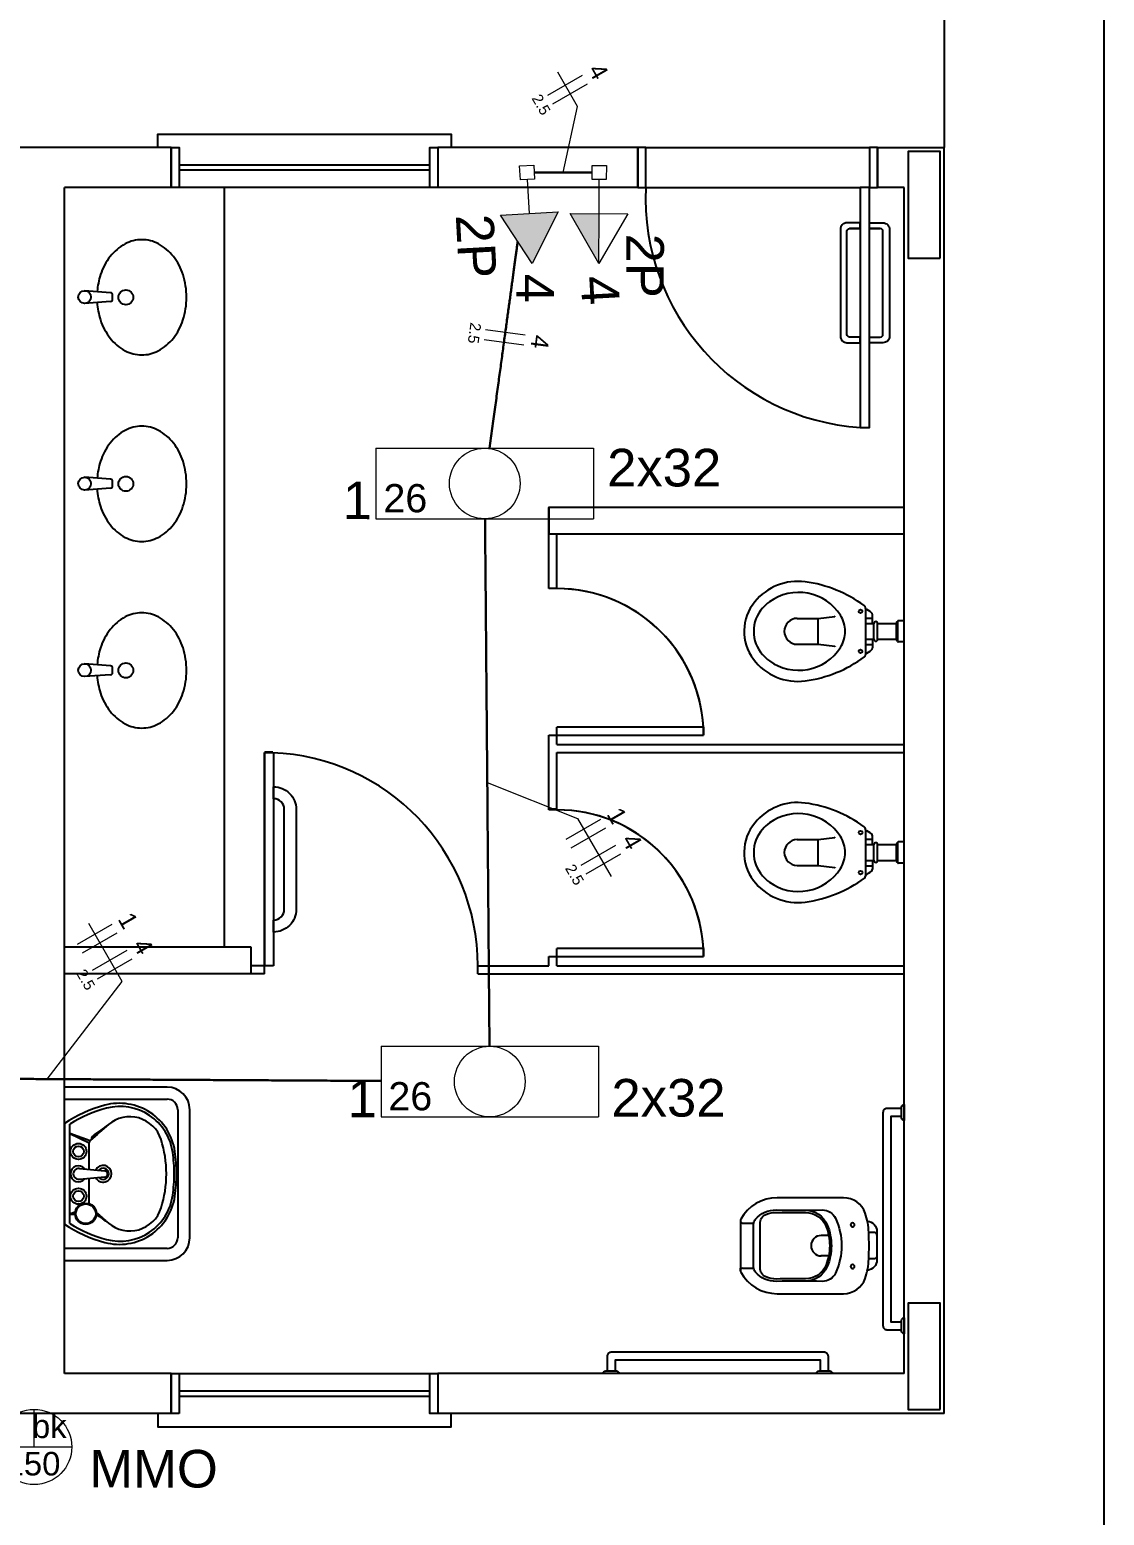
# Model space of a CAD drawing. Extents: x 210 to 779, y 61 to 241.
# Drawn here: x 514.14 to 518.17, y 150.4 to 155.97 of the extents above; entities that cross this region are included whole.
import ezdxf

# ---------------------------------------------------------------- set-up
doc = ezdxf.new("R2010")
doc.units = 0
doc.header["$LTSCALE"] = 2
doc.set_wipeout_variables(frame=1)
doc.layers.get('0').update_dxf_attribs({"linetype": 'CONTINUOUS'})
for name, color, linetype in [('A-BARRA', 2, 'CONTINUOUS'), ('A-JANEL', 3, 'CONTINUOUS'), ('A-PAREDE', 5, 'CONTINUOUS'), ('A-PISOS-NIVEL', 1, 'CONTINUOUS'), ('A-WC', 1, 'CONTINUOUS'), ('ARQ-ALV-CORTE', 5, 'CONTINUOUS'), ('ARQ-ALV-VISTA2', 2, 'CONTINUOUS'), ('ARQ-BNC-VISTA', 1, 'CONTINUOUS'), ('ARQ-ESQ-CORTE', 3, 'CONTINUOUS'), ('ARQ-ESQ-VISTA1', 2, 'CONTINUOUS'), ('ARQ-ESQ-VISTA2', 1, 'CONTINUOUS'), ('PAG', 1, 'CONTINUOUS')]:
    doc.layers.add(name, color=color, linetype=linetype)
for name, color, linetype, lineweight in [('EL-Condutos', 4, 'CONTINUOUS', 30), ('EL-Fios', 9, 'CONTINUOUS', 20), ('EL-Textos fios', 7, 'CONTINUOUS', 20), ('EL-Textos pontos', 5, 'CONTINUOUS', 20), ('P-SIMBOL', 5, 'CONTINUOUS', 20)]:
    doc.layers.add(name, color=color, linetype=linetype, lineweight=lineweight)
doc.styles.add('Arial', font='arial.ttf')

# ---------------------------------------------------------------- blocks, each defined once
blk = doc.blocks.new('SERV')
at = {"layer": 'A-BARRA', "color": 251}
blk.add_lwpolyline([(14.2193, -5.3079, -0.414214), (14.1343, -5.3929), (14.1343, -5.3929), (14.1343, -5.3479, 0.414214), (14.1743, -5.3079), (14.1743, -4.9329, 0.414214), (14.1343, -4.8929), (14.1343, -4.8479), (14.1343, -4.8479, -0.414214), (14.2193, -4.9329)], format="xyb", close=True, dxfattribs=at)
at = {"layer": 'A-JANEL', "color": 251}
for p, q in [((14.75, -2.45), (14.75, -2.6)), ((14.75, -7.05), (14.75, -7.2))]:
    blk.add_line(p, q, dxfattribs=at)
at = {"layer": 'A-PAREDE', "color": 251}
for p, q in [((15.5, -2.45), (14.75, -2.45)), ((14.75, -2.45), (14.75, -2.6)), ((15.5, -2.6), (15.5, -2.45)), ((15.5, -2.6), (15.5, -2.45)), ((16.4, -2.45), (16.65, -2.45)), ((16.4, -2.6), (16.4, -2.45)), ((16.4, -2.6), (16.4, -2.45)), ((16.65, -7.2), (16.65, -2.45)), ((13.35, -7.05), (13.35, -2.6)), ((15.5, -2.6), (14.75, -2.6)), ((16.5, -2.6), (16.4, -2.6)), ((16.5, -2.6), (16.4, -2.6)), ((16.5, -7.05), (16.5, -2.6)), ((16.5, -7.05), (14.75, -7.05)), ((14.75, -7.05), (14.75, -7.2)), ((16.65, -7.2), (14.75, -7.2))]:
    blk.add_line(p, q, dxfattribs=at)
for points in [[(16.6343, -2.865), (16.6343, -2.465), (16.5143, -2.465), (16.5143, -2.865)], [(16.635, -7.185), (16.635, -6.785), (16.515, -6.785), (16.515, -7.185)]]:
    blk.add_lwpolyline(points, close=True, dxfattribs=at)
at = {"layer": 'A-PISOS-NIVEL', "color": 251}
for p, q in [((16.65, -0.9), (16.65, -2.45)), ((17.25, -7.8), (17.25, -0.9))]:
    blk.add_line(p, q, dxfattribs=at)
at = {"layer": 'A-WC', "color": 251}
for p, q in [((15.1671, -4.1045), (15.1671, -3.9)), ((15.1971, -4.1045), (15.1971, -3.9)), ((15.1971, -4.1045), (15.1671, -4.1045)), ((14.1, -5.55), (14.1, -4.72)), ((14.1, -4.72), (14.1, -5.52)), ((14.1343, -4.7207), (14.1343, -5.52)), ((14.1, -5.55), (14.0415, -5.55)), ((14.1, -5.52), (14.05, -5.52)), ((14.1343, -5.52), (14.1, -5.52)), ((14.9, -5.55), (14.9, -5.52)), ((14.9, -5.52), (15.1671, -5.52)), ((14.9, -5.55), (16.5, -5.55))]:
    blk.add_line(p, q, dxfattribs=at)
blk.add_arc((15.1971, -4.6545), 0.55, 360, 90, dxfattribs=at)
at = {"layer": 'ARQ-ALV-CORTE', "color": 251}
blk.add_line((16.4, -2.45), (16.4, -2.6), dxfattribs=at)
at = {"layer": 'ARQ-ALV-VISTA2', "color": 251, "ltscale": 0.1}
for p, q in [((13.75, -2.45), (12.8, -2.45)), ((13.75, -2.45), (13.75, -2.6)), ((13.75, -2.45), (13.75, -2.6)), ((13.75, -2.6), (13.35, -2.6)), ((13.5232, -2.9942), (13.4255, -2.9867)), ((13.5305, -3.0194), (13.5305, -3.0022)), ((13.5231, -3.0274), (13.4254, -3.0347)), ((13.5231, -3.7274), (13.4254, -3.7347)), ((13.5232, -3.6942), (13.4255, -3.6867)), ((13.5305, -3.7194), (13.5305, -3.7022)), ((16.5, -3.8), (15.1671, -3.8)), ((15.1671, -3.9), (15.1671, -3.8)), ((16.5, -3.9), (15.1671, -3.9)), ((16.354, -4.1792), (16.354, -4.1761)), ((16.354, -4.1792), (16.354, -4.3505)), ((16.0985, -4.2162), (16.1771, -4.2162)), ((16.1771, -4.2162), (16.239, -4.2086)), ((16.1771, -4.3135), (16.1771, -4.2162)), ((16.239, -4.2086), (16.2407, -4.2063)), ((16.354, -4.2151), (16.3809, -4.2151)), ((16.354, -4.2348), (16.3809, -4.2348)), ((16.3809, -4.2348), (16.3809, -4.2024)), ((16.3809, -4.2348), (16.3861, -4.2348)), ((16.3861, -4.2947), (16.3861, -4.235)), ((16.4, -4.2348), (16.47, -4.2348)), ((16.4, -4.2947), (16.4, -4.235)), ((16.47, -4.2318), (16.47, -4.2978)), ((16.475, -4.2298), (16.472, -4.2298)), ((16.475, -4.2268), (16.475, -4.2298)), ((16.475, -4.2298), (16.475, -4.2998)), ((16.5, -4.2248), (16.477, -4.2248)), ((16.0985, -4.3135), (16.1771, -4.3135)), ((16.1771, -4.3135), (16.239, -4.321)), ((16.239, -4.321), (16.2407, -4.3233)), ((16.354, -4.2948), (16.3809, -4.2948)), ((16.354, -4.3145), (16.3809, -4.3145)), ((16.3809, -4.2948), (16.3809, -4.3272)), ((16.3809, -4.2948), (16.3861, -4.2948)), ((16.4, -4.2948), (16.47, -4.2948)), ((16.475, -4.2998), (16.472, -4.2998)), ((16.475, -4.2998), (16.475, -4.3028)), ((16.5, -4.3048), (16.477, -4.3048)), ((13.5232, -4.3942), (13.4255, -4.3867)), ((13.5305, -4.4194), (13.5305, -4.4022)), ((16.354, -4.3505), (16.354, -4.3535)), ((13.5231, -4.4274), (13.4254, -4.4347)), ((15.1971, -4.69), (15.1971, -4.6245)), ((15.1971, -4.69), (15.1971, -4.6245)), ((15.7471, -4.6245), (15.1971, -4.6245)), ((15.7471, -4.6245), (15.7471, -4.6545)), ((15.1671, -4.9345), (15.1671, -4.6545)), ((15.1671, -4.6545), (15.7471, -4.6545)), ((15.1971, -4.69), (15.1971, -4.6545)), ((14.1, -4.72), (14.13, -4.72)), ((14.13, -4.72), (14.1, -4.72)), ((14.13, -4.72), (14.13, -4.7206)), ((15.1971, -4.69), (16.5, -4.69)), ((15.1971, -4.72), (16.5, -4.72)), ((15.1971, -4.72), (16.5, -4.72)), ((15.1971, -4.9345), (15.1971, -4.72)), ((15.1971, -4.9345), (15.1671, -4.9345)), ((16.354, -5.0092), (16.354, -5.0061)), ((16.354, -5.0092), (16.354, -5.1805)), ((16.0985, -5.0462), (16.1771, -5.0462)), ((16.1771, -5.0462), (16.239, -5.0386)), ((16.1771, -5.1435), (16.1771, -5.0462)), ((16.239, -5.0386), (16.2407, -5.0363)), ((16.354, -5.0451), (16.3809, -5.0451)), ((16.354, -5.0648), (16.3809, -5.0648)), ((16.3809, -5.0648), (16.3809, -5.0324)), ((16.3809, -5.0648), (16.3861, -5.0648)), ((16.3861, -5.1247), (16.3861, -5.065)), ((16.4, -5.0648), (16.47, -5.0648)), ((16.4, -5.1247), (16.4, -5.065)), ((16.47, -5.0618), (16.47, -5.1278)), ((16.475, -5.0598), (16.472, -5.0598)), ((16.475, -5.0568), (16.475, -5.0598)), ((16.475, -5.0598), (16.475, -5.1298)), ((16.5, -5.0548), (16.477, -5.0548)), ((16.354, -5.1248), (16.3809, -5.1248)), ((16.3809, -5.1248), (16.3809, -5.1572)), ((16.3809, -5.1248), (16.3861, -5.1248)), ((16.4, -5.1248), (16.47, -5.1248)), ((16.0985, -5.1435), (16.1771, -5.1435)), ((16.1771, -5.1435), (16.239, -5.151)), ((16.239, -5.151), (16.2407, -5.1533)), ((16.354, -5.1445), (16.3809, -5.1445)), ((16.354, -5.1805), (16.354, -5.1835)), ((16.475, -5.1298), (16.472, -5.1298)), ((16.475, -5.1298), (16.475, -5.1328)), ((16.5, -5.1348), (16.477, -5.1348)), ((14.05, -5.45), (13.35, -5.45)), ((14.05, -5.55), (14.05, -5.45)), ((15.1971, -5.52), (15.1971, -5.4545)), ((15.1971, -5.52), (15.1971, -5.4545)), ((15.7471, -5.4545), (15.1971, -5.4545)), ((15.7471, -5.4545), (15.7471, -5.4845)), ((15.1671, -5.4845), (15.7471, -5.4845)), ((15.1671, -5.52), (15.1671, -5.4845)), ((15.1971, -5.52), (15.1971, -5.4845)), ((14.05, -5.55), (13.35, -5.55)), ((15.1971, -5.52), (16.5, -5.52)), ((13.735, -5.975), (13.35, -5.975)), ((13.35, -6.02), (13.735, -6.02)), ((13.775, -6.06), (13.775, -6.54)), ((13.82, -6.54), (13.82, -6.06)), ((13.35, -6.1112), (13.35, -6.4892)), ((13.37, -6.4871), (13.37, -6.1134)), ((13.37, -6.1475), (13.4467, -6.1747)), ((13.37, -6.1485), (13.4424, -6.1841)), ((13.4424, -6.2838), (13.4424, -6.1841)), ((13.4061, -6.2807), (13.5011, -6.2887)), ((13.4061, -6.3201), (13.5011, -6.3121)), ((13.4424, -6.4122), (13.4424, -6.3171)), ((13.37, -6.4482), (13.3901, -6.4482)), ((13.37, -6.4522), (13.3901, -6.4522)), ((13.3776, -6.4482), (13.3909, -6.4417)), ((13.3835, -6.4482), (13.3902, -6.4458)), ((13.735, -6.58), (13.35, -6.58)), ((13.35, -6.625), (13.735, -6.625)), ((13.75, -7.05), (13.35, -7.05)), ((13.75, -7.2), (13.75, -7.05)), ((13.75, -7.05), (13.75, -7.2)), ((13.75, -7.2), (13.75, -7.05)), ((13.75, -7.2), (12.8, -7.2))]:
    blk.add_line(p, q, dxfattribs=at)
for points in [[(13.78, -2.6), (13.75, -2.6), (13.75, -2.45), (13.78, -2.45)], [(13.78, -7.2), (13.75, -7.2), (13.75, -7.05), (13.78, -7.05)]]:
    blk.add_lwpolyline(points, close=True, dxfattribs=at)
at = {"layer": 'ARQ-ALV-VISTA2', "color": 251}
for points in [[(15.5, -2.6), (15.53, -2.6), (15.53, -2.45), (15.5, -2.45)], [(16.37, -2.6), (16.4, -2.6), (16.4, -2.45), (16.37, -2.45)], [(16.335, -3.5), (16.37, -3.5), (16.37, -2.6), (16.335, -2.6)]]:
    blk.add_lwpolyline(points, close=True, dxfattribs=at)
at = {"layer": 'ARQ-ALV-VISTA2', "color": 251, "ltscale": 0.1}
for points in [[(13.4725, -3.0312, 0.059992), (13.485, -3.0963, 0.087531), (13.5208, -3.1642, 0.105501), (13.5775, -3.2121, 0.123031), (13.6395, -3.2277, 0.123031), (13.7015, -3.2122, 0.105501), (13.7584, -3.1645, 0.087531), (13.7943, -3.0967, 0.07802), (13.8078, -3.0117, 0.07802), (13.7946, -2.9267, 0.087531), (13.7588, -2.8588, 0.105501), (13.7021, -2.8109, 0.123031), (13.6401, -2.7953, 0.123031), (13.578, -2.8107, 0.105501), (13.5212, -2.8585, 0.087531), (13.4852, -2.9263, 0.059024), (13.4726, -2.9903, 0.07802)], [(13.4725, -3.7312, 0.059992), (13.485, -3.7963, 0.087531), (13.5208, -3.8642, 0.105501), (13.5775, -3.9121, 0.123031), (13.6395, -3.9277, 0.123031), (13.7015, -3.9122, 0.105501), (13.7584, -3.8645, 0.087531), (13.7943, -3.7967, 0.07802), (13.8078, -3.7117, 0.07802), (13.7946, -3.6267, 0.087531), (13.7588, -3.5588, 0.105501), (13.7021, -3.5109, 0.123031), (13.6401, -3.4953, 0.123031), (13.578, -3.5107, 0.105501), (13.5212, -3.5585, 0.087531), (13.4852, -3.6263, 0.059024), (13.4726, -3.6903, 0.07802)], [(13.4725, -4.4312, 0.059992), (13.485, -4.4963, 0.087531), (13.5208, -4.5642, 0.105501), (13.5775, -4.6121, 0.123031), (13.6395, -4.6277, 0.123031), (13.7015, -4.6122, 0.105501), (13.7584, -4.5645, 0.087531), (13.7943, -4.4967, 0.07802), (13.8078, -4.4117, 0.07802), (13.7946, -4.3267, 0.087531), (13.7588, -4.2588, 0.105501), (13.7021, -4.2109, 0.123031), (13.6401, -4.1953, 0.123031), (13.578, -4.2107, 0.105501), (13.5212, -4.2585, 0.087531), (13.4852, -4.3263, 0.059024), (13.4726, -4.3903, 0.07802)], [(16.5, -6.1, -0.414214), (16.49, -6.09), (16.49, -6.05, -0.414214), (16.5, -6.04), (16.5, -6.1)], [(16.5, -6.9, -0.414214), (16.49, -6.89), (16.49, -6.85, -0.414214), (16.5, -6.84), (16.5, -6.9)], [(16.215, -7.04), (16.215, -6.985, 0.414214), (16.2, -6.97), (15.4, -6.97, 0.414214), (15.385, -6.985), (15.385, -7.04)], [(15.37, -7.05, -0.414214), (15.38, -7.04), (15.42, -7.04, -0.414214), (15.43, -7.05), (15.37, -7.05)], [(16.17, -7.05, -0.414214), (16.18, -7.04), (16.22, -7.04, -0.414214), (16.23, -7.05), (16.17, -7.05)]]:
    blk.add_lwpolyline(points, format="xyb", dxfattribs=at)
for points in [[(16.49, -6.085), (16.45, -6.085), (16.45, -6.855), (16.49, -6.855)], [(16.185, -7.04), (16.185, -7), (15.415, -7), (15.415, -7.04)]]:
    blk.add_lwpolyline(points, dxfattribs=at)
for centre, radius in [((13.4254, -3.0107), 0.024), ((13.5802, -3.0114), 0.0278), ((13.4254, -3.7107), 0.024), ((13.5802, -3.7114), 0.0278), ((16.3359, -4.1898), 0.00682), ((16.3359, -4.3398), 0.00682), ((13.4254, -4.4107), 0.024), ((13.5802, -4.4114), 0.0278), ((16.3359, -5.0198), 0.00682), ((16.3359, -5.1698), 0.00682), ((13.4025, -6.2162), 0.03), ((13.4025, -6.2162), 0.02), ((13.4025, -6.3842), 0.03), ((13.4025, -6.3842), 0.02), ((13.43, -6.4502), 0.04), ((13.43, -6.4502), 0.037)]:
    blk.add_circle(centre, radius, dxfattribs=at)
for centre, radius, start, end in [((13.5225, -3.0022), 0.008, 359.9223, 85.5687), ((13.5225, -3.0194), 0.008, 274.2759, 359.9223), ((13.5225, -3.7194), 0.008, 274.2759, 359.9223), ((13.5225, -3.7022), 0.008, 359.9223, 85.5687), ((16.1004, -4.2853), 0.2081, 82.3195, 140.8979), ((16.1034, -4.3053), 0.1866, 32.6799, 125.7485), ((16.0636, -4.5584), 0.4837, 53.7577, 82.3195), ((16.0732, -4.2648), 0.174, 140.4767, 216.8881), ((16.0667, -4.2648), 0.1317, 138.6701, 180), ((16.0874, -4.283), 0.1592, 125.7485, 138.6701), ((16.3449, -4.1761), 0.00909, 0, 58.9825), ((16.0956, -4.5803), 0.4771, 53.8396, 57.2182), ((16.0985, -4.2648), 0.0486, 90, 270), ((16.1665, -4.2648), 0.1117, 0, 32.6799), ((16.3718, -4.2024), 0.00909, 0, 53.8396), ((16.393, -4.235), 0.00697, 0, 180), ((16.472, -4.2318), 0.002, 90, 180), ((16.477, -4.2268), 0.002, 90, 180), ((16.0667, -4.2648), 0.1317, 180, 221.3299), ((16.1665, -4.2648), 0.1117, 327.3201, 0), ((16.1034, -4.2244), 0.1866, 234.2515, 327.3201), ((16.0956, -3.9493), 0.4771, 302.7818, 306.1604), ((16.3718, -4.3272), 0.00909, 306.1604, 0), ((16.393, -4.2947), 0.00697, 180, 0), ((16.472, -4.2978), 0.002, 180, 270), ((16.477, -4.3028), 0.002, 180, 270), ((13.5225, -4.4022), 0.008, 359.9223, 85.5687), ((16.1004, -4.2444), 0.2081, 216.8881, 277.6805), ((16.0874, -4.2466), 0.1592, 221.3299, 234.2515), ((16.0636, -3.9713), 0.4837, 277.6805, 306.3454), ((16.3449, -4.3535), 0.00909, 306.3358, 0), ((13.5225, -4.4194), 0.008, 274.2759, 359.9223), ((15.1971, -5.4845), 0.55, 360, 90), ((15.1971, -5.4845), 0.55, 3.1268, 90), ((16.1004, -5.1153), 0.2081, 82.3195, 140.8979), ((16.1034, -5.1353), 0.1866, 32.6799, 125.7485), ((16.0636, -5.3884), 0.4837, 53.7577, 82.3195), ((16.0732, -5.0948), 0.174, 140.4767, 216.8881), ((16.0667, -5.0948), 0.1317, 138.6701, 180), ((16.0874, -5.113), 0.1592, 125.7485, 138.6701), ((16.3449, -5.0061), 0.00909, 0, 58.9825), ((16.0956, -5.4103), 0.4771, 53.8396, 57.2182), ((16.0985, -5.0948), 0.0486, 90, 270), ((16.1665, -5.0948), 0.1117, 0, 32.6799), ((16.3718, -5.0324), 0.00909, 0, 53.8396), ((16.393, -5.065), 0.00697, 0, 180), ((16.472, -5.0618), 0.002, 90, 180), ((16.477, -5.0568), 0.002, 90, 180), ((16.0667, -5.0948), 0.1317, 180, 221.3299), ((16.1665, -5.0948), 0.1117, 327.3201, 0), ((16.393, -5.1247), 0.00697, 180, 0), ((16.472, -5.1278), 0.002, 180, 270), ((16.0874, -5.0766), 0.1592, 221.3299, 234.2515), ((16.1034, -5.0544), 0.1866, 234.2515, 327.3201), ((16.3449, -5.1835), 0.00909, 306.3358, 0), ((16.0956, -4.7793), 0.4771, 302.7818, 306.1604), ((16.3718, -5.1572), 0.00909, 306.1604, 0), ((16.477, -5.1328), 0.002, 180, 270), ((16.1004, -5.0744), 0.2081, 216.8881, 277.6805), ((16.0636, -4.8013), 0.4837, 277.6805, 306.3454), ((13.735, -6.06), 0.085, 360, 90), ((13.6361, -6.5426), 0.5176, 105.1115, 123.5499), ((13.6361, -6.5426), 0.505, 104.7183, 121.7928), ((13.5559, -6.2458), 0.2102, 8.1254, 105.1115), ((13.5584, -6.2471), 0.1995, 7.8851, 104.7183), ((13.735, -6.06), 0.04, 360, 90), ((17.8836, -11.2202), 6.7189, 130.55971, 131.32768), ((17.4221, -11.5815), 6.7189, 125.55971, 126.16525), ((13.5949, -6.2093), 0.1233, 17.587, 130.5597), ((13.455, -6.1841), 0.0126, 131.3277, 180), ((13.4652, -6.1683), 0.0137, 126.1653, 188.2711), ((13.308, -6.3002), 0.4242, 360, 17.587), ((13.175, -6.3002), 0.5866, 360, 7.8851), ((13.175, -6.3002), 0.595, 360, 8.1254), ((13.4025, -6.3002), 0.03, 38.8043, 321.1957), ((13.4027, -6.3004), 0.02, 80.3752, 279.6248), ((13.4949, -6.3002), 0.0315, 207.9488, 152.7672), ((13.4949, -6.3002), 0.021, 220.9255, 140.2909), ((13.5001, -6.3004), 0.0118, 274.8124, 85.1876), ((13.308, -6.3002), 0.4242, 342.413, 360), ((13.175, -6.3002), 0.5866, 352.1149, 360), ((13.175, -6.3002), 0.595, 351.8746, 360), ((13.5559, -6.3546), 0.2102, 254.8885, 351.8746), ((13.5584, -6.3533), 0.1995, 255.2817, 352.1149), ((17.8836, -1.3803), 6.7189, 228.93408, 229.44029), ((17.4221, -1.0189), 6.7189, 233.96959, 234.44029), ((13.5949, -6.3912), 0.1233, 229.4403, 342.413), ((13.6361, -6.0579), 0.5176, 236.4501, 254.8885), ((13.6361, -6.0579), 0.505, 238.2072, 255.2817), ((13.735, -6.54), 0.04, 270, 360), ((13.735, -6.54), 0.085, 270, 360)]:
    blk.add_arc(centre, radius, start, end, dxfattribs=at)
at = {"layer": 'ARQ-BNC-VISTA', "color": 251}
for p, q in [((15.53, -2.45), (16.37, -2.45)), ((13.95, -5.45), (13.95, -2.6)), ((15.53, -2.6), (16.335, -2.6))]:
    blk.add_line(p, q, dxfattribs=at)
at = {"layer": 'ARQ-ESQ-CORTE', "color": 251}
for points in [[(16.335, -2.7536), (16.295, -2.7536), (16.335, -2.7536), (16.335, -2.7321), (16.285, -2.7321, 0.414214), (16.26, -2.7571), (16.26, -3.1571, 0.414214), (16.285, -3.1821), (16.335, -3.1821), (16.335, -3.1605), (16.295, -3.1605, -0.414214), (16.285, -3.1505), (16.285, -2.7636, -0.414214), (16.295, -2.7536)], [(16.37, -2.7536), (16.41, -2.7536), (16.37, -2.7536), (16.37, -2.7321), (16.42, -2.7321, -0.414214), (16.445, -2.7571), (16.445, -3.1571, -0.414214), (16.42, -3.1821), (16.37, -3.1821), (16.37, -3.1605), (16.41, -3.1605, 0.414214), (16.42, -3.1505), (16.42, -2.7636, 0.414214), (16.41, -2.7536)]]:
    blk.add_lwpolyline(points, format="xyb", dxfattribs=at)
at = {"layer": 'ARQ-ESQ-VISTA1', "color": 251}
for p, q in [((14.72, -2.5151), (13.7804, -2.5151)), ((14.72, -2.5351), (13.7804, -2.5351)), ((14.72, -2.6), (13.78, -2.6)), ((13.78, -7.05), (14.72, -7.05)), ((14.72, -7.1151), (13.7804, -7.1151)), ((14.72, -7.1351), (13.7804, -7.1351))]:
    blk.add_line(p, q, dxfattribs=at)
for points in [[(13.7, -2.45), (13.7, -2.4), (14.8, -2.4), (14.8, -2.45)], [(13.7, -7.2), (13.7, -7.25), (14.8, -7.25), (14.8, -7.2)]]:
    blk.add_lwpolyline(points, dxfattribs=at)
for points in [[(14.75, -2.6), (14.72, -2.6), (14.72, -2.45), (14.75, -2.45)], [(14.75, -7.2), (14.72, -7.2), (14.72, -7.05), (14.75, -7.05)]]:
    blk.add_lwpolyline(points, close=True, dxfattribs=at)
at = {"layer": 'ARQ-ESQ-VISTA2', "color": 251, "linetype": 'Continuous'}
blk.add_arc((16.3929, -2.6382), 0.8637, 177.4627, 266.159, dxfattribs=at)
at = {"layer": 'PAG', "color": 251}
for centre, radius, start, end in [((15.1971, -4.6545), 0.55, 3.1268, 90), ((14.1, -5.52), 0.8, 0, 87.8509)]:
    blk.add_arc(centre, radius, start, end, dxfattribs=at)
at = {"color": 251, "ltscale": 0.1}
blk.add_wipeout([(15.8851, -6.57), (15.8851, -6.4759), (15.8866, -6.4704), (15.8898, -6.4653), (15.892, -6.4614), (15.8956, -6.4561), (15.8984, -6.4522), (15.9059, -6.443), (15.9133, -6.435), (15.9194, -6.43), (15.9288, -6.422), (15.9419, -6.4131), (15.9495, -6.4087), (15.9539, -6.4062), (15.9565, -6.4049), (15.9594, -6.4035), (15.9712, -6.3989), (15.9781, -6.3968), (15.9839, -6.3952), (15.992, -6.3933), (15.9996, -6.392), (16.0017, -6.3916), (16.0093, -6.3909), (16.0202, -6.3903), (16.0228, -6.3899), (16.2725, -6.3899), (16.2843, -6.3911), (16.2897, -6.3922), (16.2973, -6.3941), (16.3045, -6.3966), (16.3106, -6.3996), (16.3134, -6.4009), (16.3164, -6.4025), (16.3193, -6.4043), (16.3218, -6.4059), (16.3258, -6.409), (16.3287, -6.4116), (16.3355, -6.4186), (16.3413, -6.4252), (16.3441, -6.4295), (16.3495, -6.4393), (16.3533, -6.4489), (16.3564, -6.4589), (16.3595, -6.4707), (16.3611, -6.4774), (16.3621, -6.4773), (16.3635, -6.4778), (16.3684, -6.4791), (16.3716, -6.48), (16.3739, -6.481), (16.378, -6.483), (16.3796, -6.4841), (16.3812, -6.4853), (16.3827, -6.4863), (16.3834, -6.4871), (16.3869, -6.4903), (16.3878, -6.4913), (16.3884, -6.4922), (16.3892, -6.4932), (16.3897, -6.4938), (16.3901, -6.4943), (16.3904, -6.4948), (16.3908, -6.4953), (16.3911, -6.4959), (16.3916, -6.4967), (16.3922, -6.4978), (16.3926, -6.4985), (16.3935, -6.5003), (16.3942, -6.5022), (16.3954, -6.5052), (16.3961, -6.5081), (16.3968, -6.5113), (16.3971, -6.5161), (16.3973, -6.517), (16.3973, -6.6228), (16.3972, -6.6229), (16.3972, -6.6235), (16.3972, -6.6241), (16.3971, -6.6255), (16.397, -6.627), (16.3968, -6.6285), (16.3965, -6.6298), (16.3962, -6.6314), (16.3956, -6.6341), (16.3949, -6.6361), (16.3937, -6.6391), (16.3935, -6.6397), (16.3921, -6.6421), (16.3908, -6.6445), (16.3896, -6.6462), (16.3887, -6.6474), (16.3876, -6.6488), (16.3872, -6.6493), (16.3867, -6.6498), (16.3832, -6.6532), (16.383, -6.6534), (16.3821, -6.654), (16.3812, -6.6547), (16.3801, -6.6555), (16.379, -6.6563), (16.3784, -6.6568), (16.3778, -6.6571), (16.377, -6.6575), (16.3764, -6.6578), (16.3758, -6.6581), (16.375, -6.6585), (16.3743, -6.6589), (16.3738, -6.6592), (16.3733, -6.6594), (16.3728, -6.6596), (16.372, -6.6599), (16.3699, -6.6606), (16.3684, -6.6612), (16.3678, -6.6614), (16.3623, -6.6623), (16.3615, -6.6622), (16.361, -6.6628), (16.361, -6.664), (16.36, -6.6683), (16.3586, -6.6735), (16.3574, -6.6787), (16.3521, -6.6945), (16.3492, -6.7015), (16.3467, -6.7061), (16.3441, -6.7101), (16.3411, -6.7148), (16.3384, -6.7183), (16.3368, -6.7203), (16.3333, -6.7237), (16.3304, -6.7267), (16.3242, -6.732), (16.3191, -6.7355), (16.3142, -6.7384), (16.3095, -6.7408), (16.3044, -6.7433), (16.2984, -6.7455), (16.2929, -6.7471), (16.2887, -6.7481), (16.2834, -6.749), (16.2816, -6.7493), (16.2807, -6.7495), (16.2792, -6.7495), (16.2753, -6.7497), (16.2739, -6.7498), (16.2724, -6.7499), (16.2724, -6.7499), (16.0228, -6.7499), (16.0137, -6.7494), (16.0086, -6.749), (16.0055, -6.7487), (16.0018, -6.7483), (15.9986, -6.7478), (15.9954, -6.7473), (15.9926, -6.7468), (15.9904, -6.7464), (15.9894, -6.7462), (15.9884, -6.7459), (15.9864, -6.7454), (15.9744, -6.742), (15.9711, -6.7408), (15.967, -6.7394), (15.9651, -6.7386), (15.9635, -6.7379), (15.9614, -6.7371), (15.9587, -6.736), (15.9559, -6.7346), (15.9544, -6.7339), (15.9507, -6.7321), (15.9456, -6.7293), (15.937, -6.724), (15.9347, -6.7224), (15.9257, -6.7154), (15.9198, -6.7105), (15.9135, -6.7047), (15.9027, -6.6925), (15.8972, -6.6851), (15.8921, -6.6781), (15.8868, -6.6691), (15.8855, -6.6652), (15.8851, -6.6641)], dxfattribs=at).dxf.layer = 'ARQ-ALV-VISTA2'
at = {"layer": 'ARQ-ALV-VISTA2', "color": 251, "ltscale": 0.1}
for p, q in [((15.8851, -6.4759), (15.8851, -6.6641)), ((15.8851, -6.6641), (15.8851, -6.6544)), ((15.8951, -6.6544), (15.9307, -6.6544))]:
    blk.add_line(p, q, dxfattribs=at)
for points in [[(16.49, -6.055), (16.435, -6.055, 0.414214), (16.42, -6.07), (16.42, -6.87, 0.414214), (16.435, -6.885), (16.49, -6.885)], [(15.8951, -6.6544, 0.407906), (15.8851, -6.6641, 0.131537), (15.8864, -6.6691, 0.273863), (16.0228, -6.7499), (16.2725, -6.7499, 0.319419), (16.3531, -6.6926, 0.074713), (16.3667, -6.6199, 0.017899), (16.3667, -6.52, 0.074713), (16.3531, -6.4473, 0.319419), (16.2725, -6.3899), (16.0228, -6.3899, 0.273863), (15.8864, -6.4707, 0.136488), (15.8851, -6.4759, 0.402244), (15.8951, -6.4855), (15.9307, -6.4855, 0.337727), (15.9359, -6.4815)], [(16.1283, -6.4366, -0.305538), (16.2109, -6.4918, -0.097448), (16.2263, -6.5699, -0.097448), (16.2109, -6.648, -0.305538), (16.1283, -6.7033)], [(16.3621, -6.4773, -0.378909), (16.3973, -6.517), (16.3973, -6.6228, -0.378909), (16.3621, -6.6625)], [(16.3973, -6.5299, 0.414214), (16.3884, -6.521), (16.3665, -6.521)], [(16.2164, -6.5317), (16.1884, -6.5317, 1), (16.1884, -6.6081)], [(16.3973, -6.6099, -0.414214), (16.3884, -6.6188), (16.3665, -6.6188)]]:
    blk.add_lwpolyline(points, format="xyb", dxfattribs=at)
for points in [[(16.2417, -6.6731, -0.295956), (16.1925, -6.7039, 0.008003), (16.0202, -6.7039, -0.219669), (15.9418, -6.6693, -0.1825), (15.9349, -6.6509), (15.9349, -6.4889, -0.1825), (15.9418, -6.4706, -0.21967), (16.0202, -6.4359, 0.008003), (16.1925, -6.4359, -0.295956), (16.2417, -6.4668, -0.109342), (16.2645, -6.5699, -0.109342)], [(16.2164, -6.6081, -0.042994), (16.207, -6.6411, -0.312272), (16.1294, -6.6944, 0.00507), (16.0201, -6.695, -0.107996), (15.981, -6.6872, -0.297508), (15.9588, -6.6531), (15.9588, -6.4867, -0.297509), (15.981, -6.4527, -0.107996), (16.0201, -6.4448, 0.00507), (16.1294, -6.4455, -0.312272), (16.207, -6.4987, -0.091294), (16.2201, -6.5699, -0.048111)], [(16.3134, -6.4917, 1), (16.2983, -6.4917, 1)], [(16.3134, -6.6481, 1), (16.2983, -6.6481, 1)]]:
    blk.add_lwpolyline(points, format="xyb", close=True, dxfattribs=at)
blk.add_lwpolyline([(16.2164, -6.6081), (16.1873, -6.6081)], dxfattribs=at)
blk.add_arc((15.9307, -6.6597), 0.00533, 15.3551, 90, dxfattribs=at)

msp = doc.modelspace()

# ---------------------------------------------------------------- block references
msp.add_blockref('SERV', (500.9236, 157.9806))

# ---------------------------------------------------------------- next in the draw order: hatches: boundary and pattern name
at = {"layer": 'P-SIMBOL', "linetype": 'Continuous'}
for points in [[(515.9091, 155.2773), (516.0274, 155.096), (516.1253, 155.2892)], [(516.2789, 155.2831), (516.2783, 155.0955), (516.1707, 155.2834)]]:
    msp.add_hatch(color=256, dxfattribs=at).paths.add_polyline_path(points)

# ---------------------------------------------------------------- next in the draw order: linework, layer by layer
at = {"color": 8}
for p, q in [((516.0913, 154.0822), (516.0911, 154.1826)), ((515.0251, 153.2629), (515.0551, 153.2629)), ((515.0551, 153.2629), (515.0251, 153.2629)), ((515.0551, 153.2629), (515.0542, 153.2624)), ((516.122, 153.0483), (516.092, 153.0483))]:
    msp.add_line(p, q, dxfattribs=at)
at = {"layer": 'EL-Condutos', "linetype": 'Continuous'}
for points in [[(516.0352, 155.4375), (516.0451, 155.4375), (516.0544, 155.4375), (516.0632, 155.4375), (516.0715, 155.4375), (516.0795, 155.4375), (516.087, 155.4375), (516.0942, 155.4375), (516.1011, 155.4375), (516.1077, 155.4375), (516.1141, 155.4375), (516.1203, 155.4375), (516.1264, 155.4375), (516.1323, 155.4375), (516.1382, 155.4375), (516.144, 155.4375), (516.1499, 155.4375), (516.1557, 155.4376), (516.1617, 155.4376), (516.1677, 155.4376), (516.1739, 155.4376), (516.1803, 155.4376), (516.187, 155.4376), (516.1939, 155.4376), (516.2011, 155.4376), (516.2086, 155.4376), (516.2165, 155.4376), (516.2249, 155.4376), (516.2337, 155.4376), (516.243, 155.4376), (516.2528, 155.4376)], [(515.8679, 154.4026), (515.873, 154.4403), (515.878, 154.4771), (515.8829, 154.513), (515.8877, 154.548), (515.8923, 154.5821), (515.8968, 154.6153), (515.9012, 154.6476), (515.9055, 154.6791), (515.9097, 154.7098), (515.9137, 154.7396), (515.9177, 154.7685), (515.9215, 154.7967), (515.9252, 154.8241), (515.9289, 154.8507), (515.9324, 154.8765), (515.9358, 154.9015), (515.9391, 154.9258), (515.9423, 154.9493), (515.9454, 154.9721), (515.9484, 154.9942), (515.9513, 155.0156), (515.9541, 155.0363), (515.9568, 155.0563), (515.9595, 155.0756), (515.962, 155.0943), (515.9645, 155.1123), (515.9668, 155.1297), (515.9691, 155.1465), (515.9713, 155.1626), (515.9734, 155.1781)], [(515.8677, 152.1597), (515.8668, 152.2629), (515.866, 152.3584), (515.8653, 152.4467), (515.8646, 152.5285), (515.864, 152.6041), (515.8634, 152.6742), (515.8628, 152.7394), (515.8623, 152.8002), (515.8618, 152.8571), (515.8614, 152.9107), (515.8609, 152.9616), (515.8605, 153.0102), (515.8601, 153.0572), (515.8598, 153.1031), (515.8594, 153.1485), (515.859, 153.1938), (515.8586, 153.2397), (515.8582, 153.2867), (515.8578, 153.3354), (515.8574, 153.3862), (515.8569, 153.4398), (515.8564, 153.4967), (515.8559, 153.5575), (515.8554, 153.6227), (515.8548, 153.6928), (515.8542, 153.7685), (515.8535, 153.8502), (515.8527, 153.9385), (515.8519, 154.034), (515.851, 154.1372)], [(512.9558, 152.043), (513.0672, 152.0424), (513.1729, 152.0418), (513.2733, 152.0412), (513.3686, 152.0407), (513.4595, 152.0401), (513.5462, 152.0397), (513.6292, 152.0392), (513.7089, 152.0387), (513.7858, 152.0383), (513.8601, 152.0379), (513.9324, 152.0375), (514.0031, 152.0371), (514.0725, 152.0367), (514.141, 152.0363), (514.2092, 152.0359), (514.2774, 152.0355), (514.3459, 152.0351), (514.4154, 152.0347), (514.486, 152.0343), (514.5583, 152.0339), (514.6326, 152.0335), (514.7095, 152.0331), (514.7892, 152.0326), (514.8722, 152.0321), (514.9589, 152.0316), (515.0498, 152.0311), (515.1451, 152.0306), (515.2455, 152.03), (515.3512, 152.0294), (515.4626, 152.0288)]]:
    msp.add_spline(points, degree=3, dxfattribs=at)
at = {"layer": 'EL-Fios'}
for p, q in [((516.0865, 155.7281), (516.2164, 155.803)), ((516.1052, 155.6956), (516.2351, 155.7705)), ((515.8528, 154.8481), (516.0014, 154.8279)), ((515.8477, 154.8109), (515.9964, 154.7907)), ((516.1558, 152.9363), (516.2857, 153.0113)), ((516.1745, 152.9038), (516.3045, 152.9788)), ((516.212, 152.8389), (516.3419, 152.9138)), ((516.2308, 152.8064), (516.3607, 152.8813)), ((514.3222, 152.5425), (514.4521, 152.6174)), ((514.3409, 152.51), (514.4709, 152.5849)), ((514.3784, 152.445), (514.5083, 152.52)), ((514.3972, 152.4125), (514.5271, 152.4875))]:
    msp.add_line(p, q, dxfattribs=at)
at = {"layer": 'EL-Textos fios'}
for p, q in [((516.198, 155.6849), (516.1237, 155.8136)), ((516.144, 155.4375), (516.198, 155.6849)), ((515.8594, 153.1485), (516.1982, 153.013)), ((516.1982, 153.013), (516.3235, 152.7957)), ((514.4899, 152.4019), (514.3646, 152.6191)), ((514.2092, 152.0359), (514.4899, 152.4019))]:
    msp.add_line(p, q, dxfattribs=at)
at = {"layer": 'P-SIMBOL'}
for p, q in [((515.9807, 155.4626), (516.0337, 155.4655)), ((515.9837, 155.4096), (515.9807, 155.4626)), ((516.0337, 155.4655), (516.0366, 155.4125)), ((516.2528, 155.4111), (516.2529, 155.4642)), ((516.2529, 155.4642), (516.306, 155.464)), ((516.306, 155.464), (516.3058, 155.411)), ((516.0366, 155.4125), (515.9837, 155.4096)), ((516.0172, 155.2832), (516.0102, 155.4111)), ((516.3058, 155.411), (516.2528, 155.4111)), ((516.2789, 155.2831), (516.2793, 155.4111)), ((515.9091, 155.2773), (516.1253, 155.2892)), ((516.0274, 155.096), (515.9091, 155.2773)), ((516.1253, 155.2892), (516.0274, 155.096)), ((516.2783, 155.0955), (516.1707, 155.2834)), ((516.1707, 155.2834), (516.3872, 155.2827)), ((516.2783, 155.0955), (516.2789, 155.2831)), ((516.3872, 155.2827), (516.2783, 155.0955)), ((515.442, 154.4031), (515.4419, 154.1381)), ((515.442, 154.4031), (516.258, 154.4028)), ((516.258, 154.4028), (516.2579, 154.1378)), ((515.4419, 154.1381), (516.2579, 154.1378)), ((515.4609, 152.1592), (515.4608, 151.8942)), ((515.4609, 152.1592), (516.2769, 152.1588)), ((516.2769, 152.1588), (516.2768, 151.8938)), ((515.4608, 151.8942), (516.2768, 151.8938)), ((514.1598, 150.6555), (514.1598, 150.7968)), ((514.0185, 150.6556), (514.301, 150.6555))]:
    msp.add_line(p, q, dxfattribs=at)
for centre, radius in [((515.8499, 154.2705), 0.1325), ((515.8688, 152.0265), 0.1325), ((514.1598, 150.6555), 0.1412)]:
    msp.add_circle(centre, radius, dxfattribs=at)

# ---------------------------------------------------------------- next in the draw order: texts
at = {"layer": 'EL-Textos fios', "attachment_point": 8, "line_spacing_factor": 0.798, "style": 'Arial'}
for s, insert, char_height, width, rotation in [('4', (516.2481, 155.7999), 0.0653, 0.078366, 299.9772), ('2.5', (516.0436, 155.6819), 0.04059, 0.146142, 299.9772), ('2.5', (515.7909, 154.8375), 0.04059, 0.146142, 262.2545), ('4', (516.025, 154.8057), 0.0653, 0.078366, 262.2545), ('1', (516.3178, 153.0082), 0.0653, 0.078366, 299.9772), ('4', (516.374, 152.9108), 0.0653, 0.078366, 299.9772), ('2.5', (516.169, 152.7925), 0.04059, 0.146142, 299.9772), ('1', (514.4843, 152.6144), 0.0653, 0.078366, 299.9772), ('4', (514.5405, 152.517), 0.0653, 0.078366, 299.9772), ('2.5', (514.3355, 152.3987), 0.04059, 0.146142, 299.9772)]:
    msp.add_mtext(s, dxfattribs=dict(at, insert=insert, char_height=char_height, width=width, rotation=rotation))
at = {"layer": 'EL-Textos pontos', "line_spacing_factor": 0.798, "style": 'Arial'}
for s, insert, char_height, width, attachment_point, rotation in [('2P', (515.7477, 155.1568), 0.1412, 0.33888, 8, 273.1464), ('2P', (516.3804, 155.0878), 0.1412, 0.33888, 8, 269.8175), ('4', (515.9685, 155.0031), 0.1412, 0.16944, 8, 269.8175), ('4', (516.2128, 154.9915), 0.1412, 0.16944, 8, 273.1464), ('2x32', (516.3091, 154.2575), 0.1412, 0.67776, 7, 359.9773), ('1', (515.3174, 154.1367), 0.1412, 0.16944, 7, 359.9773), ('1', (515.336, 151.8928), 0.1412, 0.16944, 7, 359.9773), ('2x32', (516.3252, 151.8931), 0.1412, 0.67776, 7, 359.9773), ('bk', (514.2167, 150.6877), 0.08825, 0.2118, 8, 359.9773), ('150', (514.1556, 150.5474), 0.08825, 0.3177, 8, 359.9773), ('MMO', (514.6077, 150.5014), 0.1412, 0.50832, 8, 359.9773)]:
    msp.add_mtext(s, dxfattribs=dict(at, insert=insert, char_height=char_height, width=width, attachment_point=attachment_point, rotation=rotation))
at = {"layer": 'P-SIMBOL', "char_height": 0.1059, "width": 0.25416, "attachment_point": 7, "rotation": 359.9773, "line_spacing_factor": 0.798, "style": 'Arial'}
for insert in [(515.4698, 154.161), (515.4884, 151.9171)]:
    msp.add_mtext('26', dxfattribs=dict(at, insert=insert))

doc.saveas('drawing.dxf')
